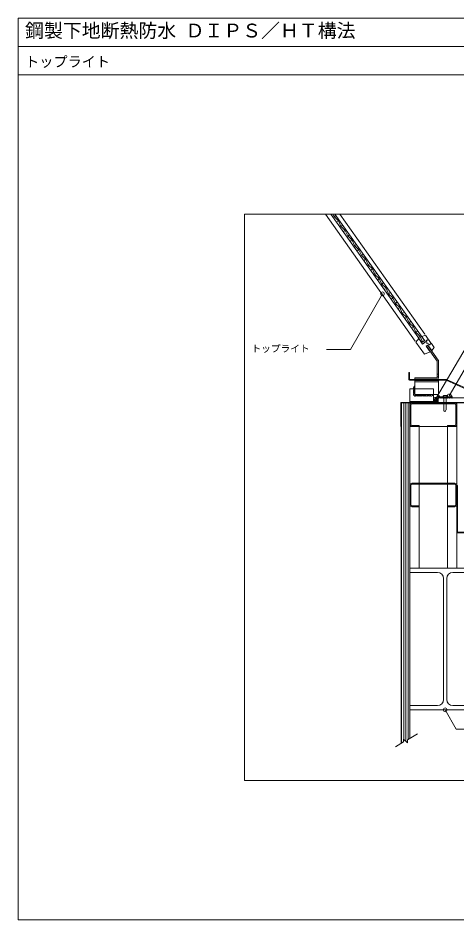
# Model space of a CAD drawing. Units: millimetres, scale not verified. Extents: x -1380 to 1380, y -956 to 954.
# Drawn here: x -1380 to -450, y -956 to 954 of the extents above; entities that cross this region are included whole.
import ezdxf
from ezdxf.enums import TextEntityAlignment as Align

# ---------------------------------------------------------------- set-up
doc = ezdxf.new("R2010")
doc.units = ezdxf.units.MM
doc.header["$LTSCALE"] = 3
for name, color, linetype, lineweight in [('0-0_0', 7, 'Continuous', 18), ('0-1_BOUSUI', 1, 'Continuous', 18), ('0-2_MOJI', 7, 'Continuous', 18), ('0-3_HATCH', 9, 'Continuous', 18), ('0-4_KANAMONO', 5, 'Continuous', 18), ('0-5_KANAMONO_SCREW', 4, 'Continuous', 18), ('0-6_TEKKOTU', 7, 'Continuous', 18), ('0-9_bo-do', 3, 'Continuous', 18), ('0-A_WAKU', 7, 'Continuous', 18), ('0-C_zatu', 6, 'Continuous', 18)]:
    doc.layers.add(name, color=color, linetype=linetype, lineweight=lineweight)
doc.styles.add('ＭＳ ゴシック', font='')
doc.styles.get('ＭＳ ゴシック').set_extended_font_data('MS Gothic')

msp = doc.modelspace()

# ---------------------------------------------------------------- linework, layer by layer
at = {"layer": '0-0_0'}
msp.add_line((-1380.096, 894.332), (1379.904, 894.332), dxfattribs=at)
msp.add_lwpolyline([(-900.096, -660.668), (899.904, -660.668), (899.904, 539.332), (-900.096, 539.332)], close=True, dxfattribs=at)
at = {"layer": '0-1_BOUSUI'}
msp.add_line((-490.1, 140.332), (-490.1, 150.332), dxfattribs=at)
msp.add_lwpolyline([(-490.1, 150.332), (-420.1, 150.332), (-420.1, 93.474), (-395.1, 68.474), (-395.1, -75.668), (899.904, -75.668)], dxfattribs=at)
msp.add_arc((-490.1, 140.332), 10, 90, 180, dxfattribs=at)
at = {"layer": '0-2_MOJI'}
for points in [[(-726.429, 252.606), (-675.991, 252.606), (-608.004, 370.363)], [(-345.622, 315.791), (-396.06, 315.791), (-495.218, 147.092)], [(-347.882, 271.804), (-398.32, 271.804), (-466.307, 154.048)], [(-418.449, -551.503), (-451.524, -551.503), (-475.1, -510.668)], [(-580.568, -588.792), (-563.017, -578.659), (-563.017, -572.48), (-555.183, -580.314), (-555.183, -574.136), (-533.904, -561.85)]]:
    msp.add_lwpolyline(points, dxfattribs=at)
for centre in [(-608.004, 370.363), (-466.307, 154.048), (-495.218, 147.092), (-475.1, -510.668)]:
    msp.add_circle(centre, 4, dxfattribs=at)
at = {"layer": '0-3_HATCH'}
for p, q in [((-567.611, -581.311), (-567.611, 139.332)), ((-562.848, -572.649), (-562.848, 139.332)), ((-558.086, -577.411), (-558.086, 139.332)), ((-553.323, -573.062), (-553.323, 139.332)), ((-495.738, 140.332), (-499.404, 143.998)), ((-499.054, 144.783), (-494.551, 149.286)), ((-499.016, 140.332), (-490.1, 149.248)), ((-491.248, 140.332), (-497.722, 146.806)), ((-490.1, 143.674), (-495.3, 148.874)), ((-494.526, 140.332), (-490.1, 144.758)), ((-490.1, 148.164), (-492.071, 150.136))]:
    msp.add_line(p, q, dxfattribs=at)
at = {"layer": '0-4_KANAMONO'}
for p, q in [((-550.1, 93.932), (-550.1, 134.732)), ((-547.8, 134.732), (-547.8, 93.932)), ((-545.5, 139.332), (-454.7, 139.332)), ((-454.7, 137.032), (-545.5, 137.032)), ((-484.6, 149.532), (-485.35, 150.332)), ((-452.4, 93.932), (-452.4, 134.732)), ((-450.1, 134.732), (-450.1, 93.932)), ((-550.1, 89.332), (-550.1, -210.668)), ((-550.1, 89.332), (-450.1, 89.332)), ((-530.1, 89.332), (-530.1, -210.668)), ((-470.1, 89.332), (-470.1, -210.668)), ((-450.1, 89.332), (-450.1, -210.668)), ((-550.1, -76.068), (-550.1, -35.268)), ((-547.8, -35.268), (-547.8, -76.068)), ((-545.5, -30.668), (-454.7, -30.668)), ((-454.7, -32.968), (-545.5, -32.968)), ((-452.4, -76.068), (-452.4, -35.268)), ((-450.1, -35.268), (-450.1, -76.068))]:
    msp.add_line(p, q, dxfattribs=at)
for points in [[(-489.35, 149.532), (-490.1, 150.332), (-490.1, 152.032), (-489.1, 154.332), (-487.704, 154.332)], [(-462.496, 154.332), (-461.1, 154.332), (-460.1, 152.032), (-460.1, 150.332), (-460.85, 149.532), (-461.6, 150.332), (-464.85, 150.332), (-465.6, 149.532), (-466.35, 150.332), (-469.6, 150.332), (-470.35, 149.532), (-471.1, 150.332), (-474.35, 150.332), (-475.1, 149.532), (-475.85, 150.332), (-479.1, 150.332), (-479.85, 149.532), (-480.6, 150.332), (-483.85, 150.332), (-484.6, 149.532), (-485.35, 150.332), (-488.6, 150.332), (-489.35, 149.532)], [(-487.428, 153.912), (-488.246, 152.032), (-461.953, 152.032), (-462.771, 153.912)], [(-545.5, 91.632), (-530.1, 91.632), (-530.1, 89.332), (-545.5, 89.332)], [(-454.7, 89.332), (-470.1, 89.332), (-470.1, 91.632), (-454.7, 91.632)], [(-545.5, -78.368), (-530.1, -78.368), (-530.1, -80.668), (-545.5, -80.668)], [(-454.7, -80.668), (-470.1, -80.668), (-470.1, -78.368), (-454.7, -78.368)]]:
    msp.add_lwpolyline(points, dxfattribs=at)
for points in [[(-430.1, 89.332), (-430.1, 139.332), (-568.1, 139.332), (-568.1, 89.332), (-569.1, 89.332), (-569.1, 140.332), (-429.1, 140.332), (-429.1, 89.332)], [(-449.1, -35.668), (-449.1, -134.668), (-300.1, -134.668), (-300.1, -135.668), (-450.1, -135.668), (-450.1, -35.668)]]:
    msp.add_lwpolyline(points, close=True, dxfattribs=at)
for centre, radius, start, end in [((-487.704, 154.032), 0.3, 336.50143, 90), ((-462.496, 154.032), 0.3, 90, 203.49857), ((-545.5, 134.732), 4.6, 90, 180), ((-545.5, 134.732), 2.3, 90, 180), ((-454.7, 134.732), 4.6, 0, 90), ((-454.7, 134.732), 2.3, 360, 90), ((-545.5, 93.932), 4.6, 180, 270), ((-545.5, 93.932), 2.3, 180, 270), ((-454.7, 93.932), 2.3, 270, 0), ((-454.7, 93.932), 4.6, 270, 0), ((-545.5, -35.268), 4.6, 90, 180), ((-545.5, -35.268), 2.3, 90, 180), ((-454.7, -35.268), 4.6, 0, 90), ((-454.7, -35.268), 2.3, 360, 90), ((-545.5, -76.068), 4.6, 180, 270), ((-545.5, -76.068), 2.3, 180, 270), ((-454.7, -76.068), 2.3, 270, 0), ((-454.7, -76.068), 4.6, 270, 0)]:
    msp.add_arc(centre, radius, start, end, dxfattribs=at)
at = {"layer": '0-5_KANAMONO_SCREW'}
for p, q in [((-479.6, 153.332), (-479.531, 153.679)), ((-479.6, 153.332), (-479.6, 152.032)), ((-479.531, 153.679), (-479.328, 154.016)), ((-479.328, 154.016), (-478.997, 154.332)), ((-478.997, 154.332), (-478.547, 154.617)), ((-478.547, 154.617), (-477.992, 154.864)), ((-477.992, 154.864), (-477.35, 155.064)), ((-477.35, 155.064), (-476.639, 155.211)), ((-476.639, 155.211), (-475.881, 155.301)), ((-475.881, 155.301), (-475.1, 155.331)), ((-475.1, 155.331), (-474.318, 155.301)), ((-474.318, 155.301), (-473.561, 155.211)), ((-473.561, 155.211), (-472.85, 155.064)), ((-472.85, 155.064), (-472.207, 154.864)), ((-472.207, 154.864), (-471.653, 154.617)), ((-471.653, 154.617), (-471.203, 154.332)), ((-471.203, 154.332), (-470.871, 154.016)), ((-470.871, 154.016), (-470.668, 153.679)), ((-470.668, 153.679), (-470.6, 153.332)), ((-470.6, 153.332), (-470.6, 152.032)), ((-470.6, 152.032), (-479.6, 152.032)), ((-477.6, 152.032), (-477.6, 124.532)), ((-472.6, 152.032), (-472.6, 124.532)), ((-476.1, 121.032), (-478.6, 123.532)), ((-476.1, 121.032), (-473.6, 123.532))]:
    msp.add_line(p, q, dxfattribs=at)
at = {"layer": '0-6_TEKKOTU'}
for p, q in [((-478.35, -488.668), (-478.35, -232.668)), ((-471.85, -232.668), (-471.85, -488.668)), ((-458.85, -501.668), (-400.1, -501.668))]:
    msp.add_line(p, q, dxfattribs=at)
for points in [[(-491.35, -219.668), (-550.1, -219.668), (-550.1, -210.668), (-400.1, -210.668), (-400.1, -219.668), (-458.85, -219.668)], [(-400.1, -501.668), (-400.1, -510.668), (-550.1, -510.668), (-550.1, -501.668), (-491.35, -501.668)]]:
    msp.add_lwpolyline(points, dxfattribs=at)
for centre, start, end in [((-491.35, -232.668), 0, 90), ((-458.85, -232.668), 90, 180), ((-491.35, -488.668), 270, 0), ((-458.85, -488.668), 180, 270)]:
    msp.add_arc(centre, 13, start, end, dxfattribs=at)
at = {"layer": '0-9_bo-do'}
msp.add_lwpolyline([(-550.1, -571.201), (-550.1, 139.332), (-568.1, 139.332), (-568.1, -581.593)], dxfattribs=at)
msp.add_lwpolyline([(-450.1, -134.668), (-432.1, -134.668), (-432.1, 139.332), (-450.1, 139.332)], close=True, dxfattribs=at)
at = {"layer": '0-A_WAKU'}
for points in [[(1379.904, 834.332), (-1380.096, 834.332), (-1380.096, 954.332), (1379.904, 954.332)], [(-1380.096, -955.668), (1379.904, -955.668), (1379.904, 954.332), (-1380.096, 954.332)]]:
    msp.add_lwpolyline(points, close=True, dxfattribs=at)
at = {"layer": '0-C_zatu'}
for p, q in [((-538.352, 270.245), (-728.654, 539.332)), ((-717.018, 539.332), (-524.677, 267.361)), ((-712.917, 539.332), (-710.435, 533.747)), ((-708.69, 539.332), (-519.125, 271.288)), ((-518.104, 284.564), (-698.279, 539.332)), ((-701.176, 524.984), (-710.435, 533.747)), ((-701.176, 524.984), (-696, 513.335)), ((-686.741, 504.573), (-696, 513.335)), ((-686.741, 504.573), (-681.565, 492.924)), ((-672.306, 484.162), (-681.565, 492.924)), ((-672.306, 484.162), (-667.129, 472.512)), ((-657.871, 463.75), (-667.129, 472.512)), ((-657.871, 463.75), (-652.694, 452.101)), ((-643.435, 443.339), (-652.694, 452.101)), ((-643.435, 443.339), (-638.259, 431.69)), ((-629, 422.927), (-638.259, 431.69)), ((-629, 422.927), (-623.824, 411.278)), ((-614.565, 402.516), (-623.824, 411.278)), ((-614.565, 402.516), (-609.388, 390.867)), ((-600.13, 382.105), (-609.388, 390.867)), ((-600.13, 382.105), (-594.953, 370.455)), ((-585.694, 361.693), (-594.953, 370.455)), ((-585.694, 361.693), (-580.518, 350.044)), ((-571.259, 341.282), (-580.518, 350.044)), ((-571.259, 341.282), (-566.083, 329.633)), ((-556.824, 320.871), (-566.083, 329.633)), ((-556.824, 320.871), (-551.648, 309.221)), ((-542.389, 300.459), (-551.648, 309.221)), ((-542.389, 300.459), (-537.212, 288.81)), ((-527.954, 280.048), (-537.212, 288.81)), ((-536.908, 268.203), (-531.148, 275.645)), ((-522.775, 263.807), (-531.148, 275.645)), ((-527.954, 280.048), (-522.881, 268.632)), ((-516.804, 282.727), (-524.78, 280.149)), ((-516.407, 268.31), (-524.78, 280.149)), ((-524.677, 267.361), (-519.125, 271.288)), ((-522.775, 263.807), (-516.402, 268.314)), ((-511.03, 274.563), (-516.804, 282.727)), ((-512.414, 271.93), (-511.03, 274.563)), ((-504.587, 265.452), (-510.544, 273.875)), ((-515.054, 259.469), (-511.788, 261.779)), ((-506.628, 247.556), (-515.054, 259.469)), ((-514.357, 259.35), (-511.907, 261.082)), ((-492.192, 228.008), (-514.357, 259.35)), ((-489.742, 229.74), (-511.907, 261.082)), ((-511.788, 261.779), (-503.415, 249.94)), ((-507.045, 264.337), (-504.101, 264.765)), ((-492.1, 227.719), (-492.1, 192.832)), ((-489.1, 227.719), (-489.1, 192.832)), ((-550.9, 203.832), (-552.4, 203.832)), ((-552.4, 189.332), (-552.4, 203.832)), ((-550.9, 189.332), (-550.9, 203.832)), ((-492.6, 192.332), (-539.1, 192.332)), ((-539.1, 192.332), (-539.1, 189.332)), ((-489.1, 200.332), (-492.1, 200.332)), ((-492.1, 194.332), (-489.1, 194.332)), ((-472.4, 188.832), (-550.4, 188.832)), ((-472.672, 187.332), (-550.4, 187.332)), ((-492.6, 189.332), (-539.1, 189.332)), ((-539.1, 186.832), (-489.1, 186.832)), ((-539.1, 183.832), (-539.1, 186.832)), ((-539.1, 183.832), (-539.1, 156.832)), ((-489.1, 183.832), (-539.1, 183.832)), ((-489.1, 186.832), (-489.1, 183.832)), ((-489.1, 183.832), (-489.1, 156.832)), ((-472.672, 187.332), (-407.224, 157.914)), ((-472.4, 188.832), (-406.698, 159.319)), ((-539.1, 169.332), (-550.1, 169.332)), ((-550.1, 169.332), (-550.1, 139.332)), ((-500.1, 169.332), (-539.1, 169.332)), ((-489.1, 156.832), (-539.1, 156.832)), ((-500.1, 169.332), (-500.1, 156.832)), ((-500.1, 139.332), (-500.1, 156.832)), ((-550.1, 142.332), (-500.1, 142.332)), ((-550.1, 139.332), (-500.1, 139.332))]:
    msp.add_line(p, q, dxfattribs=at)
for points in [[(-506.628, 247.556), (-518.72, 242.485), (-536.908, 268.203)], [(-503.415, 249.94), (-498.327, 256.601), (-504.101, 264.765)]]:
    msp.add_lwpolyline(points, dxfattribs=at)
for centre in [(-708.394, 535.19), (-703.217, 523.541), (-693.959, 514.779), (-688.782, 503.13), (-679.523, 494.367), (-674.347, 482.718), (-665.088, 473.956), (-659.912, 462.307), (-650.653, 453.545), (-645.476, 441.895), (-636.218, 433.133), (-631.041, 421.484), (-621.782, 412.722), (-616.606, 401.073), (-607.347, 392.31), (-602.171, 380.661), (-592.912, 371.899), (-587.736, 360.25), (-578.477, 351.488), (-573.3, 339.838), (-564.042, 331.076), (-558.865, 319.427), (-549.606, 310.665), (-544.43, 299.016), (-535.171, 290.253), (-529.995, 278.604)]:
    msp.add_circle(centre, 0.3, dxfattribs=at)
for centre, radius, start, end in [((-513.517, 271.151), 1.35, 35.25829, 214.5803), ((-520.505, 266.582), 7, 350.20106, 32.89947), ((-514.783, 258.49), 7, 37.63748, 80.33589), ((-508.147, 263.558), 1.35, 215.95664, 35.27866), ((-492.6, 227.719), 3.5, 0, 35.26847), ((-492.6, 227.719), 0.5, 0, 35.26847), ((-492.6, 192.832), 3.5, 270, 0), ((-492.6, 192.832), 0.5, 270, 0), ((-550.4, 189.332), 2, 180, 270), ((-550.4, 189.332), 0.5, 180, 270), ((-539.1, 171.832), 3, 90, 204.62431), ((-539.1, 169.332), 3, 90, 204.62431), ((-539.1, 166.832), 3, 90, 204.62431), ((-539.1, 164.332), 3, 90, 204.62431), ((-539.1, 161.832), 3, 90, 204.62431), ((-539.1, 159.332), 3, 90, 204.62431), ((-539.1, 156.832), 3, 90, 294.62431), ((-536.6, 156.832), 3, 146.44269, 294.62431), ((-534.1, 156.832), 3, 180, 294.62431), ((-531.6, 156.832), 3, 180, 294.62431), ((-529.1, 156.832), 3, 180, 294.62431), ((-526.6, 156.832), 3, 180, 294.62431), ((-524.1, 156.832), 3, 180, 294.62431), ((-521.6, 156.832), 3, 180, 294.62431), ((-519.1, 156.832), 3, 180, 294.62431), ((-516.6, 156.832), 3, 180, 294.62431), ((-514.1, 156.832), 3, 180, 294.62431), ((-511.6, 156.832), 3, 180, 294.62431), ((-509.1, 156.832), 3, 180, 294.62431), ((-506.6, 156.832), 3, 180, 294.62431), ((-504.1, 156.832), 3, 180, 0)]:
    msp.add_arc(centre, radius, start, end, dxfattribs=at)

# ---------------------------------------------------------------- texts
at = {"layer": '0-2_MOJI', "style": 'ＭＳ ゴシック'}
msp.add_text('トップライト', height=14.66, dxfattribs=at).set_placement((-885.368, 242.606), align=Align.BOTTOM_LEFT)
at = {"layer": '0-A_WAKU', "style": 'ＭＳ ゴシック'}
for s, height, p in [('鋼製下地断熱防水 ＤＩＰＳ／ＨＴ構法', 29.33, (-1365.096, 904.332)), ('トップライト', 21.99, (-1365.096, 844.332))]:
    msp.add_text(s, height=height, dxfattribs=at).set_placement(p, align=Align.BOTTOM_LEFT)

doc.saveas('drawing.dxf')
